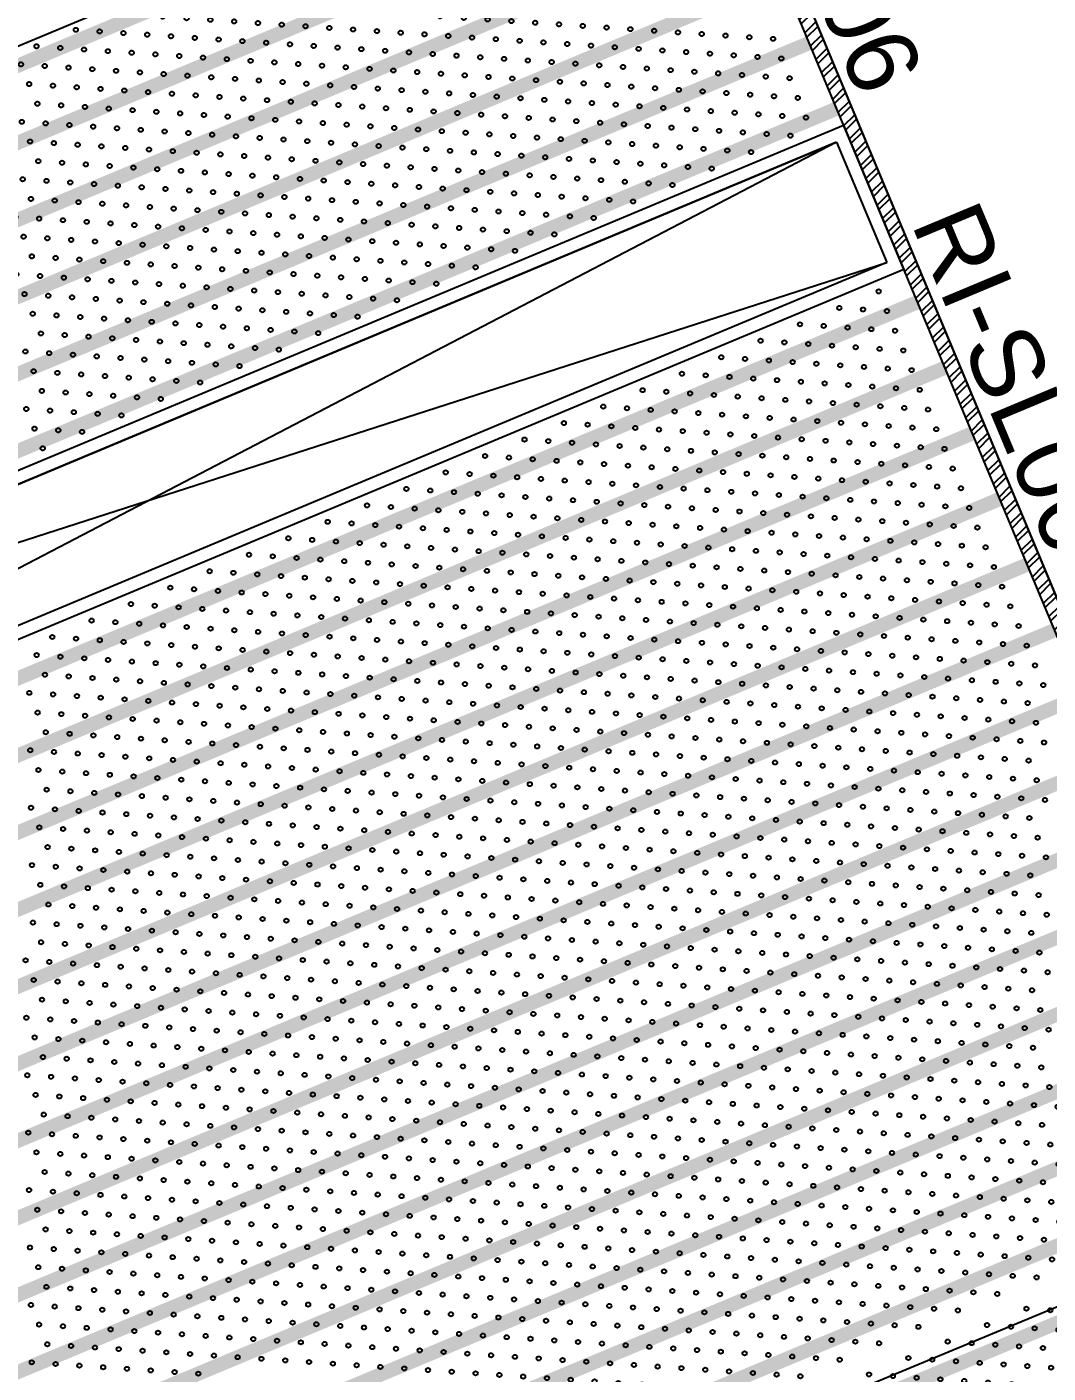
# Model space of a CAD drawing. Header units: millimetres. Extents: x 768159 to 833032, y -1374957 to -1225629.
# Drawn here: x 830042 to 831479, y -1268620 to -1266727 of the extents above; entities that cross this region are included whole.
import ezdxf
from ezdxf.enums import TextEntityAlignment as Align
from ezdxf.xclip import XClip

# ---------------------------------------------------------------- set-up
doc = ezdxf.new("R2010")
doc.units = ezdxf.units.MM
doc.header["$LTSCALE"] = 10
doc.header["$MEASUREMENT"] = 0
doc.header["$XCLIPFRAME"] = 0
doc.linetypes.add('CENTER', pattern=[50.8, 31.75, -6.35, 6.35, -6.35])
for name, color, linetype in [('I—平顶—分格线', 8, 'Continuous'), ('I—平顶—暖通', 144, 'Continuous'), ('I—平顶—灯具', 62, 'Continuous'), ('I—平顶—造型', 122, 'Continuous')]:
    doc.layers.add(name, color=color, linetype=linetype)
doc.styles.add('ARIAL', font='arial.ttf')

# ---------------------------------------------------------------- blocks, each defined once
blk = doc.blocks.new('30-2')
at = {"layer": 'I—平顶—分格线'}
for centre in [(-1385, -64.7), (-1355, -64.7), (-1325, -64.7), (-1295, -64.7), (-1265, -64.7), (-1235, -64.7), (-1205, -64.7), (-1175, -64.7), (-1145, -64.7), (-1115, -64.7), (-1085, -64.7), (-1055, -64.7), (-1025, -64.7), (-995, -64.7), (-965, -64.7), (-935, -64.7), (-905, -64.7), (-875, -64.7), (-845, -64.7), (-815, -64.7), (-785, -64.7), (-155, -64.7), (-125, -64.7), (-95, -64.7), (-65, -64.7), (-35, -64.7), (-1370, -94.7), (-1340, -94.7), (-1310, -94.7), (-1280, -94.7), (-1250, -94.7), (-1220, -94.7), (-1190, -94.7), (-1160, -94.7), (-1130, -94.7), (-1100, -94.7), (-1070, -94.7), (-1040, -94.7), (-1010, -94.7), (-980, -94.7), (-950, -94.7), (-920, -94.7), (-890, -94.7), (-860, -94.7), (-830, -94.7), (-800, -94.7), (-770, -94.7), (-740, -94.7), (-710, -94.7), (-170, -94.7), (-140, -94.7), (-110, -94.7), (-80, -94.7), (-50, -94.7), (-20, -94.7), (-1385, -124.7), (-1355, -124.7), (-1325, -124.7), (-1295, -124.7), (-1265, -124.7), (-1235, -124.7), (-1205, -124.7), (-1175, -124.7), (-1145, -124.7), (-1115, -124.7), (-1085, -124.7), (-1055, -124.7), (-1025, -124.7), (-995, -124.7), (-965, -124.7), (-935, -124.7), (-905, -124.7), (-875, -124.7), (-845, -124.7), (-815, -124.7), (-785, -124.7), (-755, -124.7), (-725, -124.7), (-695, -124.7), (-665, -124.7), (-635, -124.7), (-185, -124.7), (-155, -124.7), (-125, -124.7), (-95, -124.7), (-65, -124.7), (-35, -124.7), (-1370, -154.7), (-1340, -154.7), (-1310, -154.7), (-1280, -154.7), (-1250, -154.7), (-1220, -154.7), (-1190, -154.7), (-1160, -154.7), (-1130, -154.7), (-1100, -154.7), (-1070, -154.7), (-1040, -154.7), (-1010, -154.7), (-980, -154.7), (-950, -154.7), (-920, -154.7), (-890, -154.7), (-860, -154.7), (-830, -154.7), (-800, -154.7), (-770, -154.7), (-740, -154.7), (-710, -154.7), (-680, -154.7), (-650, -154.7), (-620, -154.7), (-590, -154.7), (-560, -154.7), (-200, -154.7), (-170, -154.7), (-140, -154.7), (-110, -154.7), (-80, -154.7), (-50, -154.7), (-20, -154.7), (-1385, -184.7), (-1355, -184.7), (-1325, -184.7), (-1295, -184.7), (-1265, -184.7), (-1235, -184.7), (-1205, -184.7), (-1175, -184.7), (-1145, -184.7), (-1115, -184.7), (-1085, -184.7), (-1055, -184.7), (-1025, -184.7), (-995, -184.7), (-965, -184.7), (-935, -184.7), (-905, -184.7), (-875, -184.7), (-845, -184.7), (-815, -184.7), (-785, -184.7), (-755, -184.7), (-725, -184.7), (-695, -184.7), (-665, -184.7), (-635, -184.7), (-605, -184.7), (-575, -184.7), (-545, -184.7), (-515, -184.7), (-485, -184.7), (-215, -184.7), (-185, -184.7), (-155, -184.7), (-125, -184.7), (-95, -184.7), (-65, -184.7), (-35, -184.7), (-1370, -214.7), (-1340, -214.7), (-1310, -214.7), (-1280, -214.7), (-1250, -214.7), (-1220, -214.7), (-1190, -214.7), (-1160, -214.7), (-1130, -214.7), (-1100, -214.7), (-1070, -214.7), (-1040, -214.7), (-1010, -214.7), (-980, -214.7), (-950, -214.7), (-920, -214.7), (-890, -214.7), (-860, -214.7), (-830, -214.7), (-800, -214.7), (-770, -214.7), (-740, -214.7), (-710, -214.7), (-680, -214.7), (-650, -214.7), (-620, -214.7), (-590, -214.7), (-560, -214.7), (-530, -214.7), (-500, -214.7), (-470, -214.7), (-440, -214.7), (-410, -214.7), (-230, -214.7), (-200, -214.7), (-170, -214.7), (-140, -214.7), (-110, -214.7), (-80, -214.7), (-50, -214.7), (-20, -214.7), (-1385, -244.7), (-1355, -244.7), (-1325, -244.7), (-1295, -244.7), (-1265, -244.7), (-1235, -244.7), (-1205, -244.7), (-1175, -244.7), (-1145, -244.7), (-1115, -244.7), (-1085, -244.7), (-1055, -244.7), (-1025, -244.7), (-995, -244.7), (-965, -244.7), (-935, -244.7), (-905, -244.7), (-875, -244.7), (-845, -244.7), (-815, -244.7), (-785, -244.7), (-755, -244.7), (-725, -244.7), (-695, -244.7), (-665, -244.7), (-635, -244.7), (-605, -244.7), (-575, -244.7), (-545, -244.7), (-515, -244.7), (-485, -244.7), (-455, -244.7), (-425, -244.7), (-395, -244.7), (-365, -244.7), (-335, -244.7), (-245, -244.7), (-215, -244.7), (-185, -244.7), (-155, -244.7), (-125, -244.7), (-95, -244.7), (-65, -244.7), (-35, -244.7), (-1370, -274.7), (-1340, -274.7), (-1310, -274.7), (-1280, -274.7), (-1250, -274.7), (-1220, -274.7), (-1190, -274.7), (-1160, -274.7), (-1130, -274.7), (-1100, -274.7), (-1070, -274.7), (-1040, -274.7), (-1010, -274.7), (-980, -274.7), (-950, -274.7), (-920, -274.7), (-890, -274.7), (-860, -274.7), (-830, -274.7), (-800, -274.7), (-770, -274.7), (-740, -274.7), (-710, -274.7), (-680, -274.7), (-650, -274.7), (-620, -274.7), (-590, -274.7), (-560, -274.7), (-530, -274.7), (-500, -274.7), (-470, -274.7), (-440, -274.7), (-410, -274.7), (-380, -274.7), (-350, -274.7), (-320, -274.7), (-290, -274.7), (-260, -274.7), (-230, -274.7), (-200, -274.7), (-170, -274.7), (-140, -274.7), (-110, -274.7), (-80, -274.7), (-50, -274.7), (-20, -274.7), (-1385, -304.7), (-1355, -304.7), (-1325, -304.7), (-1295, -304.7), (-1265, -304.7), (-1235, -304.7), (-1205, -304.7), (-1175, -304.7), (-1145, -304.7), (-1115, -304.7), (-1085, -304.7), (-1055, -304.7), (-1025, -304.7), (-995, -304.7), (-965, -304.7), (-935, -304.7), (-905, -304.7), (-875, -304.7), (-845, -304.7), (-815, -304.7), (-785, -304.7), (-755, -304.7), (-725, -304.7), (-695, -304.7), (-665, -304.7), (-635, -304.7), (-605, -304.7), (-575, -304.7), (-545, -304.7), (-515, -304.7), (-485, -304.7), (-455, -304.7), (-425, -304.7), (-395, -304.7), (-365, -304.7), (-335, -304.7), (-305, -304.7), (-275, -304.7), (-245, -304.7), (-215, -304.7), (-185, -304.7), (-155, -304.7), (-125, -304.7), (-95, -304.7), (-65, -304.7), (-35, -304.7), (-1370, -334.7), (-1340, -334.7), (-1310, -334.7), (-1280, -334.7), (-1250, -334.7), (-1220, -334.7), (-1190, -334.7), (-1160, -334.7), (-1130, -334.7), (-1100, -334.7), (-1070, -334.7), (-1040, -334.7), (-1010, -334.7), (-980, -334.7), (-950, -334.7), (-920, -334.7), (-890, -334.7), (-860, -334.7), (-830, -334.7), (-800, -334.7), (-770, -334.7), (-740, -334.7), (-710, -334.7), (-680, -334.7), (-650, -334.7), (-620, -334.7), (-590, -334.7), (-560, -334.7), (-530, -334.7), (-500, -334.7), (-470, -334.7), (-440, -334.7), (-410, -334.7), (-380, -334.7), (-350, -334.7), (-320, -334.7), (-290, -334.7), (-260, -334.7), (-230, -334.7), (-200, -334.7), (-170, -334.7), (-140, -334.7), (-110, -334.7), (-80, -334.7), (-50, -334.7), (-20, -334.7), (-1385, -364.7), (-1355, -364.7), (-1325, -364.7), (-1295, -364.7), (-1265, -364.7), (-1235, -364.7), (-1205, -364.7), (-1175, -364.7), (-1145, -364.7), (-1115, -364.7), (-1085, -364.7), (-1055, -364.7), (-1025, -364.7), (-995, -364.7), (-965, -364.7), (-935, -364.7), (-905, -364.7), (-875, -364.7), (-845, -364.7), (-815, -364.7), (-785, -364.7), (-755, -364.7), (-725, -364.7), (-695, -364.7), (-665, -364.7), (-635, -364.7), (-605, -364.7), (-575, -364.7), (-545, -364.7), (-515, -364.7), (-485, -364.7), (-455, -364.7), (-425, -364.7), (-395, -364.7), (-365, -364.7), (-335, -364.7), (-305, -364.7), (-275, -364.7), (-245, -364.7), (-215, -364.7), (-185, -364.7), (-155, -364.7), (-125, -364.7), (-95, -364.7), (-65, -364.7), (-35, -364.7), (-1370, -394.7), (-1340, -394.7), (-1310, -394.7), (-1280, -394.7), (-1250, -394.7), (-1220, -394.7), (-1190, -394.7), (-1160, -394.7), (-1130, -394.7), (-1100, -394.7), (-1070, -394.7), (-1040, -394.7), (-1010, -394.7), (-980, -394.7), (-950, -394.7), (-920, -394.7), (-890, -394.7), (-860, -394.7), (-830, -394.7), (-800, -394.7), (-770, -394.7), (-740, -394.7), (-710, -394.7), (-680, -394.7), (-650, -394.7), (-620, -394.7), (-590, -394.7), (-560, -394.7), (-530, -394.7), (-500, -394.7), (-470, -394.7), (-440, -394.7), (-410, -394.7), (-380, -394.7), (-350, -394.7), (-320, -394.7), (-290, -394.7), (-260, -394.7), (-230, -394.7), (-200, -394.7), (-170, -394.7), (-140, -394.7), (-110, -394.7), (-80, -394.7), (-50, -394.7), (-20, -394.7), (-1385, -424.7), (-1355, -424.7), (-1325, -424.7), (-1295, -424.7), (-1265, -424.7), (-1235, -424.7), (-1205, -424.7), (-1175, -424.7), (-1145, -424.7), (-1115, -424.7), (-1085, -424.7), (-1055, -424.7), (-1025, -424.7), (-995, -424.7), (-965, -424.7), (-935, -424.7), (-905, -424.7), (-875, -424.7), (-845, -424.7), (-815, -424.7), (-785, -424.7), (-755, -424.7), (-725, -424.7), (-695, -424.7), (-665, -424.7), (-635, -424.7), (-605, -424.7), (-575, -424.7), (-545, -424.7), (-515, -424.7), (-485, -424.7), (-455, -424.7), (-425, -424.7), (-395, -424.7), (-365, -424.7), (-335, -424.7), (-305, -424.7), (-275, -424.7), (-245, -424.7), (-215, -424.7), (-185, -424.7), (-155, -424.7), (-125, -424.7), (-95, -424.7), (-65, -424.7), (-35, -424.7), (-1370, -454.7), (-1340, -454.7), (-1310, -454.7), (-1280, -454.7), (-1250, -454.7), (-1220, -454.7), (-1190, -454.7), (-1160, -454.7), (-1130, -454.7), (-1100, -454.7), (-1070, -454.7), (-1040, -454.7), (-1010, -454.7), (-980, -454.7), (-950, -454.7), (-920, -454.7), (-890, -454.7), (-860, -454.7), (-830, -454.7), (-800, -454.7), (-770, -454.7), (-740, -454.7), (-710, -454.7), (-680, -454.7), (-650, -454.7), (-620, -454.7), (-590, -454.7), (-560, -454.7), (-530, -454.7), (-500, -454.7), (-470, -454.7), (-440, -454.7), (-410, -454.7), (-380, -454.7), (-350, -454.7), (-320, -454.7), (-290, -454.7), (-260, -454.7), (-230, -454.7), (-200, -454.7), (-170, -454.7), (-140, -454.7), (-110, -454.7), (-80, -454.7), (-50, -454.7), (-20, -454.7), (-1385, -484.7), (-1355, -484.7), (-1325, -484.7), (-1295, -484.7), (-1265, -484.7), (-1235, -484.7), (-1205, -484.7), (-1175, -484.7), (-1145, -484.7), (-1115, -484.7), (-1085, -484.7), (-1055, -484.7), (-1025, -484.7), (-995, -484.7), (-965, -484.7), (-935, -484.7), (-905, -484.7), (-875, -484.7), (-845, -484.7), (-815, -484.7), (-785, -484.7), (-755, -484.7), (-725, -484.7), (-695, -484.7), (-665, -484.7), (-635, -484.7), (-605, -484.7), (-575, -484.7), (-545, -484.7), (-515, -484.7), (-485, -484.7), (-455, -484.7), (-425, -484.7), (-395, -484.7), (-365, -484.7), (-335, -484.7), (-305, -484.7), (-275, -484.7), (-245, -484.7), (-215, -484.7), (-185, -484.7), (-155, -484.7), (-125, -484.7), (-95, -484.7), (-65, -484.7), (-35, -484.7), (-1370, -514.7), (-1340, -514.7), (-1310, -514.7), (-1280, -514.7), (-1250, -514.7), (-1220, -514.7), (-1190, -514.7), (-1160, -514.7), (-1130, -514.7), (-1100, -514.7), (-1070, -514.7), (-1040, -514.7), (-1010, -514.7), (-980, -514.7), (-950, -514.7), (-920, -514.7), (-890, -514.7), (-860, -514.7), (-830, -514.7), (-800, -514.7), (-770, -514.7), (-740, -514.7), (-710, -514.7), (-680, -514.7), (-650, -514.7), (-620, -514.7), (-590, -514.7), (-560, -514.7), (-530, -514.7), (-500, -514.7), (-470, -514.7), (-440, -514.7), (-410, -514.7), (-380, -514.7), (-350, -514.7), (-320, -514.7), (-290, -514.7), (-260, -514.7), (-230, -514.7), (-200, -514.7), (-170, -514.7), (-140, -514.7), (-110, -514.7), (-80, -514.7), (-50, -514.7), (-20, -514.7), (-1385, -544.7), (-1355, -544.7), (-1325, -544.7), (-1295, -544.7), (-1265, -544.7), (-1235, -544.7), (-1205, -544.7), (-1175, -544.7), (-1145, -544.7), (-1115, -544.7), (-1085, -544.7), (-1055, -544.7), (-1025, -544.7), (-995, -544.7), (-965, -544.7), (-935, -544.7), (-905, -544.7), (-875, -544.7), (-845, -544.7), (-815, -544.7), (-785, -544.7), (-755, -544.7), (-725, -544.7), (-695, -544.7), (-665, -544.7), (-635, -544.7), (-605, -544.7), (-575, -544.7), (-545, -544.7), (-515, -544.7), (-485, -544.7), (-455, -544.7), (-425, -544.7), (-395, -544.7), (-365, -544.7), (-335, -544.7), (-305, -544.7), (-275, -544.7), (-245, -544.7), (-215, -544.7), (-185, -544.7), (-155, -544.7), (-125, -544.7), (-95, -544.7), (-65, -544.7), (-35, -544.7), (-1370, -574.7), (-1340, -574.7), (-1310, -574.7), (-1280, -574.7), (-1250, -574.7), (-1220, -574.7), (-1190, -574.7), (-1160, -574.7), (-1130, -574.7), (-1100, -574.7), (-1070, -574.7), (-1040, -574.7), (-1010, -574.7), (-980, -574.7), (-950, -574.7), (-920, -574.7), (-890, -574.7), (-860, -574.7), (-830, -574.7), (-800, -574.7), (-770, -574.7), (-740, -574.7), (-710, -574.7), (-680, -574.7), (-650, -574.7), (-620, -574.7), (-590, -574.7), (-560, -574.7), (-530, -574.7), (-500, -574.7), (-470, -574.7), (-440, -574.7), (-410, -574.7), (-380, -574.7), (-350, -574.7), (-320, -574.7), (-290, -574.7), (-260, -574.7), (-230, -574.7), (-200, -574.7), (-170, -574.7), (-140, -574.7), (-110, -574.7), (-80, -574.7), (-50, -574.7), (-20, -574.7), (-1385, -604.7), (-1355, -604.7), (-1325, -604.7), (-1295, -604.7), (-1265, -604.7), (-1235, -604.7), (-1205, -604.7), (-1175, -604.7), (-1145, -604.7), (-1115, -604.7), (-1085, -604.7), (-1055, -604.7), (-1025, -604.7), (-995, -604.7), (-965, -604.7), (-935, -604.7), (-905, -604.7), (-875, -604.7), (-845, -604.7), (-815, -604.7), (-785, -604.7), (-755, -604.7), (-725, -604.7), (-695, -604.7), (-665, -604.7), (-635, -604.7), (-605, -604.7), (-575, -604.7), (-545, -604.7), (-515, -604.7), (-485, -604.7), (-455, -604.7), (-425, -604.7), (-395, -604.7), (-365, -604.7), (-335, -604.7), (-305, -604.7), (-275, -604.7), (-245, -604.7), (-215, -604.7), (-185, -604.7), (-155, -604.7), (-125, -604.7), (-95, -604.7), (-65, -604.7), (-35, -604.7), (-1370, -634.7), (-1340, -634.7), (-1310, -634.7), (-1280, -634.7), (-1250, -634.7), (-1220, -634.7), (-1190, -634.7), (-1160, -634.7), (-1130, -634.7), (-1100, -634.7), (-1070, -634.7), (-1040, -634.7), (-1010, -634.7), (-980, -634.7), (-950, -634.7), (-920, -634.7), (-890, -634.7), (-860, -634.7), (-830, -634.7), (-800, -634.7), (-770, -634.7), (-740, -634.7), (-710, -634.7), (-680, -634.7), (-650, -634.7), (-620, -634.7), (-590, -634.7), (-560, -634.7), (-530, -634.7), (-500, -634.7), (-470, -634.7), (-440, -634.7), (-410, -634.7), (-380, -634.7), (-350, -634.7), (-320, -634.7), (-290, -634.7), (-260, -634.7), (-230, -634.7), (-200, -634.7), (-170, -634.7), (-140, -634.7), (-110, -634.7), (-80, -634.7), (-50, -634.7), (-20, -634.7), (-1385, -664.7), (-1355, -664.7), (-1325, -664.7), (-1295, -664.7), (-1265, -664.7), (-1235, -664.7), (-1205, -664.7), (-1175, -664.7), (-1145, -664.7), (-1115, -664.7), (-1085, -664.7), (-1055, -664.7), (-1025, -664.7), (-995, -664.7), (-965, -664.7), (-935, -664.7), (-905, -664.7), (-875, -664.7), (-845, -664.7), (-815, -664.7), (-785, -664.7), (-755, -664.7), (-725, -664.7), (-695, -664.7), (-665, -664.7), (-635, -664.7), (-605, -664.7), (-575, -664.7), (-545, -664.7), (-515, -664.7), (-485, -664.7), (-455, -664.7), (-425, -664.7), (-395, -664.7), (-365, -664.7), (-335, -664.7), (-305, -664.7), (-275, -664.7), (-245, -664.7), (-215, -664.7), (-185, -664.7), (-155, -664.7), (-125, -664.7), (-95, -664.7), (-65, -664.7), (-35, -664.7), (-1370, -694.7), (-1340, -694.7), (-1310, -694.7), (-1280, -694.7), (-1250, -694.7), (-1220, -694.7), (-1190, -694.7), (-1160, -694.7), (-1130, -694.7), (-1100, -694.7), (-1070, -694.7), (-1040, -694.7), (-1010, -694.7), (-980, -694.7), (-950, -694.7), (-920, -694.7), (-890, -694.7), (-860, -694.7), (-830, -694.7), (-800, -694.7), (-770, -694.7), (-740, -694.7), (-710, -694.7), (-680, -694.7), (-650, -694.7), (-620, -694.7), (-590, -694.7), (-560, -694.7), (-530, -694.7), (-500, -694.7), (-470, -694.7), (-440, -694.7), (-410, -694.7), (-380, -694.7), (-350, -694.7), (-320, -694.7), (-290, -694.7), (-260, -694.7), (-230, -694.7), (-200, -694.7), (-170, -694.7), (-140, -694.7), (-110, -694.7), (-80, -694.7), (-50, -694.7), (-20, -694.7), (-1385, -724.7), (-1355, -724.7), (-1325, -724.7), (-1295, -724.7), (-1265, -724.7), (-1235, -724.7), (-1205, -724.7), (-1175, -724.7), (-1145, -724.7), (-1115, -724.7), (-1085, -724.7), (-1055, -724.7), (-1025, -724.7), (-995, -724.7), (-965, -724.7), (-935, -724.7), (-905, -724.7), (-875, -724.7), (-845, -724.7), (-815, -724.7), (-785, -724.7), (-755, -724.7), (-725, -724.7), (-695, -724.7), (-665, -724.7), (-635, -724.7), (-605, -724.7), (-575, -724.7), (-545, -724.7), (-515, -724.7), (-485, -724.7), (-455, -724.7), (-425, -724.7), (-395, -724.7), (-365, -724.7), (-335, -724.7), (-305, -724.7), (-275, -724.7), (-245, -724.7), (-215, -724.7), (-185, -724.7), (-155, -724.7), (-125, -724.7), (-95, -724.7), (-65, -724.7), (-35, -724.7), (-1370, -754.7), (-1340, -754.7), (-1310, -754.7), (-1280, -754.7), (-1250, -754.7), (-1220, -754.7), (-1190, -754.7), (-1160, -754.7), (-1130, -754.7), (-1100, -754.7), (-1070, -754.7), (-1040, -754.7), (-1010, -754.7), (-980, -754.7), (-950, -754.7), (-920, -754.7), (-890, -754.7), (-860, -754.7), (-830, -754.7), (-800, -754.7), (-770, -754.7), (-740, -754.7), (-710, -754.7), (-680, -754.7), (-650, -754.7), (-620, -754.7), (-590, -754.7), (-560, -754.7), (-530, -754.7), (-500, -754.7), (-470, -754.7), (-440, -754.7), (-410, -754.7), (-380, -754.7), (-350, -754.7), (-320, -754.7), (-290, -754.7), (-260, -754.7), (-230, -754.7), (-200, -754.7), (-170, -754.7), (-140, -754.7), (-110, -754.7), (-80, -754.7), (-50, -754.7), (-20, -754.7), (-1385, -784.7), (-1355, -784.7), (-1325, -784.7), (-1295, -784.7), (-1265, -784.7), (-1235, -784.7), (-1205, -784.7), (-1175, -784.7), (-1145, -784.7), (-1115, -784.7), (-1085, -784.7), (-1055, -784.7), (-1025, -784.7), (-995, -784.7), (-965, -784.7), (-935, -784.7), (-905, -784.7), (-875, -784.7), (-845, -784.7), (-815, -784.7), (-785, -784.7), (-755, -784.7), (-725, -784.7), (-695, -784.7), (-665, -784.7), (-635, -784.7), (-605, -784.7), (-575, -784.7), (-545, -784.7), (-515, -784.7), (-485, -784.7), (-455, -784.7), (-425, -784.7), (-395, -784.7), (-365, -784.7), (-335, -784.7), (-305, -784.7), (-275, -784.7), (-245, -784.7), (-215, -784.7), (-185, -784.7), (-155, -784.7), (-125, -784.7), (-95, -784.7), (-65, -784.7), (-35, -784.7), (-1370, -814.7), (-1340, -814.7), (-1310, -814.7), (-1280, -814.7), (-1250, -814.7), (-1220, -814.7), (-1190, -814.7), (-1160, -814.7), (-1130, -814.7), (-1100, -814.7), (-1070, -814.7), (-1040, -814.7), (-1010, -814.7), (-980, -814.7), (-950, -814.7), (-920, -814.7), (-890, -814.7), (-860, -814.7), (-830, -814.7), (-800, -814.7), (-770, -814.7), (-740, -814.7), (-710, -814.7), (-680, -814.7), (-650, -814.7), (-620, -814.7), (-590, -814.7), (-560, -814.7), (-530, -814.7), (-500, -814.7), (-470, -814.7), (-440, -814.7), (-410, -814.7), (-380, -814.7), (-350, -814.7), (-320, -814.7), (-290, -814.7), (-260, -814.7), (-230, -814.7), (-200, -814.7), (-170, -814.7), (-140, -814.7), (-110, -814.7), (-80, -814.7), (-50, -814.7), (-20, -814.7), (-1385, -844.7), (-1355, -844.7), (-1325, -844.7), (-1295, -844.7), (-1265, -844.7), (-1235, -844.7), (-1205, -844.7), (-1175, -844.7), (-1145, -844.7), (-1115, -844.7), (-1085, -844.7), (-1055, -844.7), (-1025, -844.7), (-995, -844.7), (-965, -844.7), (-935, -844.7), (-905, -844.7), (-875, -844.7), (-845, -844.7), (-815, -844.7), (-785, -844.7), (-755, -844.7), (-725, -844.7), (-695, -844.7), (-665, -844.7), (-635, -844.7), (-605, -844.7), (-575, -844.7), (-545, -844.7), (-515, -844.7), (-485, -844.7), (-455, -844.7), (-425, -844.7), (-395, -844.7), (-365, -844.7), (-335, -844.7), (-305, -844.7), (-275, -844.7), (-245, -844.7), (-215, -844.7), (-185, -844.7), (-155, -844.7), (-125, -844.7), (-95, -844.7), (-65, -844.7), (-35, -844.7), (-1370, -874.7), (-1340, -874.7), (-1310, -874.7), (-1280, -874.7), (-1250, -874.7), (-1220, -874.7), (-1190, -874.7), (-1160, -874.7), (-1130, -874.7), (-1100, -874.7), (-1070, -874.7), (-1040, -874.7), (-1010, -874.7), (-980, -874.7), (-950, -874.7), (-920, -874.7), (-890, -874.7), (-860, -874.7), (-830, -874.7), (-800, -874.7), (-770, -874.7), (-740, -874.7), (-710, -874.7), (-680, -874.7), (-650, -874.7), (-620, -874.7), (-590, -874.7), (-560, -874.7), (-530, -874.7), (-500, -874.7), (-470, -874.7), (-440, -874.7), (-410, -874.7), (-380, -874.7), (-350, -874.7), (-320, -874.7), (-290, -874.7), (-260, -874.7), (-230, -874.7), (-200, -874.7), (-170, -874.7), (-140, -874.7), (-110, -874.7), (-80, -874.7), (-50, -874.7), (-20, -874.7), (-1385, -904.7), (-1355, -904.7), (-1325, -904.7), (-1295, -904.7), (-1265, -904.7), (-1235, -904.7), (-1205, -904.7), (-1175, -904.7), (-1145, -904.7), (-1115, -904.7), (-1085, -904.7), (-1055, -904.7), (-1025, -904.7), (-995, -904.7), (-965, -904.7), (-935, -904.7), (-905, -904.7), (-875, -904.7), (-845, -904.7), (-815, -904.7), (-785, -904.7), (-755, -904.7), (-725, -904.7), (-695, -904.7), (-665, -904.7), (-635, -904.7), (-605, -904.7), (-575, -904.7), (-545, -904.7), (-515, -904.7), (-485, -904.7), (-455, -904.7), (-425, -904.7), (-395, -904.7), (-365, -904.7), (-335, -904.7), (-305, -904.7), (-275, -904.7), (-245, -904.7), (-215, -904.7), (-185, -904.7), (-155, -904.7), (-125, -904.7), (-95, -904.7), (-65, -904.7), (-35, -904.7), (-1370, -934.7), (-1340, -934.7), (-1310, -934.7), (-1280, -934.7), (-1250, -934.7), (-1220, -934.7), (-1190, -934.7), (-1160, -934.7), (-1130, -934.7), (-1100, -934.7), (-1070, -934.7), (-1040, -934.7), (-1010, -934.7), (-980, -934.7), (-950, -934.7), (-920, -934.7), (-890, -934.7), (-860, -934.7), (-830, -934.7), (-800, -934.7), (-770, -934.7), (-740, -934.7), (-710, -934.7), (-680, -934.7), (-650, -934.7), (-620, -934.7), (-590, -934.7), (-560, -934.7), (-530, -934.7), (-500, -934.7), (-470, -934.7), (-440, -934.7), (-410, -934.7), (-380, -934.7), (-350, -934.7), (-320, -934.7), (-290, -934.7), (-260, -934.7), (-230, -934.7), (-200, -934.7), (-170, -934.7), (-140, -934.7), (-110, -934.7), (-80, -934.7), (-50, -934.7), (-20, -934.7), (-1385, -964.7), (-1355, -964.7), (-1325, -964.7), (-1295, -964.7), (-1265, -964.7), (-1235, -964.7), (-1205, -964.7), (-1175, -964.7), (-1145, -964.7), (-1115, -964.7), (-1085, -964.7), (-1055, -964.7), (-1025, -964.7), (-995, -964.7), (-965, -964.7), (-935, -964.7), (-905, -964.7), (-875, -964.7), (-845, -964.7), (-815, -964.7), (-785, -964.7), (-755, -964.7), (-725, -964.7), (-695, -964.7), (-665, -964.7), (-635, -964.7), (-605, -964.7), (-575, -964.7), (-545, -964.7), (-515, -964.7), (-485, -964.7), (-455, -964.7), (-425, -964.7), (-395, -964.7), (-365, -964.7), (-335, -964.7), (-305, -964.7), (-275, -964.7), (-245, -964.7), (-215, -964.7), (-185, -964.7), (-155, -964.7), (-125, -964.7), (-95, -964.7), (-65, -964.7), (-35, -964.7), (-1370, -994.7), (-1340, -994.7), (-1310, -994.7), (-1280, -994.7), (-1250, -994.7), (-1220, -994.7), (-1190, -994.7), (-1160, -994.7), (-1130, -994.7), (-1100, -994.7), (-1070, -994.7), (-1040, -994.7), (-1010, -994.7), (-980, -994.7), (-950, -994.7), (-920, -994.7), (-890, -994.7), (-860, -994.7), (-830, -994.7), (-800, -994.7), (-770, -994.7), (-740, -994.7), (-710, -994.7), (-680, -994.7), (-650, -994.7), (-620, -994.7), (-590, -994.7), (-560, -994.7), (-530, -994.7), (-500, -994.7), (-470, -994.7), (-440, -994.7), (-410, -994.7), (-380, -994.7), (-350, -994.7), (-320, -994.7), (-290, -994.7), (-260, -994.7), (-230, -994.7), (-200, -994.7), (-170, -994.7), (-140, -994.7), (-110, -994.7), (-80, -994.7), (-50, -994.7), (-20, -994.7), (-1385, -1024.7), (-1355, -1024.7), (-1325, -1024.7), (-1295, -1024.7), (-1265, -1024.7), (-1235, -1024.7), (-1205, -1024.7), (-1175, -1024.7), (-1145, -1024.7), (-1115, -1024.7), (-1085, -1024.7), (-1055, -1024.7), (-1025, -1024.7), (-995, -1024.7), (-965, -1024.7), (-935, -1024.7), (-905, -1024.7), (-875, -1024.7), (-845, -1024.7), (-815, -1024.7), (-785, -1024.7), (-755, -1024.7), (-725, -1024.7), (-695, -1024.7), (-665, -1024.7), (-635, -1024.7), (-605, -1024.7), (-575, -1024.7), (-545, -1024.7), (-515, -1024.7), (-485, -1024.7), (-455, -1024.7), (-425, -1024.7), (-395, -1024.7), (-365, -1024.7), (-335, -1024.7), (-305, -1024.7), (-275, -1024.7), (-245, -1024.7), (-215, -1024.7), (-185, -1024.7), (-155, -1024.7), (-125, -1024.7), (-95, -1024.7), (-65, -1024.7), (-35, -1024.7), (-1370, -1054.7), (-1340, -1054.7), (-1310, -1054.7), (-1280, -1054.7), (-1250, -1054.7), (-1220, -1054.7), (-1190, -1054.7), (-1160, -1054.7), (-1130, -1054.7), (-1100, -1054.7), (-1070, -1054.7), (-1040, -1054.7), (-1010, -1054.7), (-980, -1054.7), (-950, -1054.7), (-920, -1054.7), (-890, -1054.7), (-860, -1054.7), (-830, -1054.7), (-800, -1054.7), (-770, -1054.7), (-740, -1054.7), (-710, -1054.7), (-680, -1054.7), (-650, -1054.7), (-620, -1054.7), (-590, -1054.7), (-560, -1054.7), (-530, -1054.7), (-500, -1054.7), (-470, -1054.7), (-440, -1054.7), (-410, -1054.7), (-380, -1054.7), (-350, -1054.7), (-320, -1054.7), (-290, -1054.7), (-260, -1054.7), (-230, -1054.7), (-200, -1054.7), (-170, -1054.7), (-140, -1054.7), (-110, -1054.7), (-80, -1054.7), (-50, -1054.7), (-20, -1054.7), (-1385, -1084.7), (-1355, -1084.7), (-1325, -1084.7), (-1295, -1084.7), (-1265, -1084.7), (-1235, -1084.7), (-1205, -1084.7), (-1175, -1084.7), (-1145, -1084.7), (-1115, -1084.7), (-1085, -1084.7), (-1055, -1084.7), (-1025, -1084.7), (-995, -1084.7), (-965, -1084.7), (-935, -1084.7), (-905, -1084.7), (-875, -1084.7), (-845, -1084.7), (-815, -1084.7), (-785, -1084.7), (-755, -1084.7), (-725, -1084.7), (-695, -1084.7), (-665, -1084.7), (-635, -1084.7), (-605, -1084.7), (-575, -1084.7), (-545, -1084.7), (-515, -1084.7), (-485, -1084.7), (-455, -1084.7), (-425, -1084.7), (-395, -1084.7), (-365, -1084.7), (-335, -1084.7), (-305, -1084.7), (-275, -1084.7), (-245, -1084.7), (-215, -1084.7), (-185, -1084.7), (-155, -1084.7), (-125, -1084.7), (-95, -1084.7), (-65, -1084.7), (-35, -1084.7), (-1370, -1114.7), (-1340, -1114.7), (-1310, -1114.7), (-1280, -1114.7), (-1250, -1114.7), (-1220, -1114.7), (-1190, -1114.7), (-1160, -1114.7), (-1130, -1114.7), (-1100, -1114.7), (-1070, -1114.7), (-1040, -1114.7), (-1010, -1114.7), (-980, -1114.7), (-950, -1114.7), (-920, -1114.7), (-890, -1114.7), (-860, -1114.7), (-830, -1114.7), (-800, -1114.7), (-770, -1114.7), (-740, -1114.7), (-710, -1114.7), (-680, -1114.7), (-650, -1114.7), (-620, -1114.7), (-590, -1114.7), (-560, -1114.7), (-530, -1114.7), (-500, -1114.7), (-470, -1114.7), (-440, -1114.7), (-410, -1114.7), (-380, -1114.7), (-350, -1114.7), (-320, -1114.7), (-290, -1114.7), (-260, -1114.7), (-230, -1114.7), (-200, -1114.7), (-170, -1114.7), (-140, -1114.7), (-110, -1114.7), (-80, -1114.7), (-50, -1114.7), (-20, -1114.7), (-1385, -1144.7), (-1355, -1144.7), (-1325, -1144.7), (-1295, -1144.7), (-1265, -1144.7), (-1235, -1144.7), (-1205, -1144.7), (-1175, -1144.7), (-1145, -1144.7), (-1115, -1144.7), (-1085, -1144.7), (-1055, -1144.7), (-1025, -1144.7), (-995, -1144.7), (-965, -1144.7), (-935, -1144.7), (-905, -1144.7), (-875, -1144.7), (-845, -1144.7), (-815, -1144.7), (-785, -1144.7), (-755, -1144.7), (-725, -1144.7), (-695, -1144.7), (-665, -1144.7), (-635, -1144.7), (-605, -1144.7), (-575, -1144.7), (-545, -1144.7), (-515, -1144.7), (-485, -1144.7), (-455, -1144.7), (-425, -1144.7), (-395, -1144.7), (-365, -1144.7), (-335, -1144.7), (-305, -1144.7), (-275, -1144.7), (-245, -1144.7), (-215, -1144.7), (-185, -1144.7), (-155, -1144.7), (-125, -1144.7), (-95, -1144.7), (-65, -1144.7), (-35, -1144.7), (-1370, -1174.7), (-1340, -1174.7), (-1310, -1174.7), (-1280, -1174.7), (-1250, -1174.7), (-1220, -1174.7), (-1190, -1174.7), (-1160, -1174.7), (-1130, -1174.7), (-1100, -1174.7), (-1070, -1174.7), (-1040, -1174.7), (-1010, -1174.7), (-980, -1174.7), (-950, -1174.7), (-920, -1174.7), (-890, -1174.7), (-860, -1174.7), (-830, -1174.7), (-800, -1174.7), (-770, -1174.7), (-740, -1174.7), (-710, -1174.7), (-680, -1174.7), (-650, -1174.7), (-620, -1174.7), (-590, -1174.7), (-560, -1174.7), (-530, -1174.7), (-500, -1174.7), (-470, -1174.7), (-440, -1174.7), (-410, -1174.7), (-380, -1174.7), (-350, -1174.7), (-320, -1174.7), (-290, -1174.7), (-260, -1174.7), (-230, -1174.7), (-200, -1174.7), (-170, -1174.7), (-140, -1174.7), (-110, -1174.7), (-80, -1174.7), (-50, -1174.7), (-20, -1174.7), (-1385, -1204.7), (-1355, -1204.7), (-1325, -1204.7), (-1295, -1204.7), (-1265, -1204.7), (-1235, -1204.7), (-1205, -1204.7), (-1175, -1204.7), (-1145, -1204.7), (-1115, -1204.7), (-1085, -1204.7), (-1055, -1204.7), (-1025, -1204.7), (-995, -1204.7), (-965, -1204.7), (-935, -1204.7), (-905, -1204.7), (-875, -1204.7), (-845, -1204.7), (-815, -1204.7), (-785, -1204.7), (-755, -1204.7), (-725, -1204.7), (-695, -1204.7), (-665, -1204.7), (-635, -1204.7), (-605, -1204.7), (-575, -1204.7), (-545, -1204.7), (-515, -1204.7), (-485, -1204.7), (-455, -1204.7), (-425, -1204.7), (-395, -1204.7), (-365, -1204.7), (-335, -1204.7), (-305, -1204.7), (-275, -1204.7), (-245, -1204.7), (-215, -1204.7), (-155, -1204.7), (-125, -1204.7), (-95, -1204.7), (-65, -1204.7), (-35, -1204.7), (-1370, -1234.7), (-1340, -1234.7), (-1310, -1234.7), (-1280, -1234.7), (-1250, -1234.7), (-1220, -1234.7), (-1190, -1234.7), (-1160, -1234.7), (-1130, -1234.7), (-1100, -1234.7), (-1070, -1234.7), (-1040, -1234.7), (-1010, -1234.7), (-980, -1234.7), (-950, -1234.7), (-920, -1234.7), (-890, -1234.7), (-860, -1234.7), (-830, -1234.7), (-800, -1234.7), (-770, -1234.7), (-740, -1234.7), (-710, -1234.7), (-680, -1234.7), (-650, -1234.7), (-620, -1234.7), (-590, -1234.7), (-560, -1234.7), (-530, -1234.7), (-500, -1234.7), (-470, -1234.7), (-440, -1234.7), (-410, -1234.7), (-380, -1234.7), (-350, -1234.7), (-320, -1234.7), (-290, -1234.7), (-260, -1234.7), (-230, -1234.7), (-80, -1234.7), (-50, -1234.7), (-20, -1234.7), (-1385, -1264.7), (-1355, -1264.7), (-1325, -1264.7), (-1295, -1264.7), (-1265, -1264.7), (-1235, -1264.7), (-1205, -1264.7), (-1175, -1264.7), (-1145, -1264.7), (-1115, -1264.7), (-1085, -1264.7), (-1055, -1264.7), (-1025, -1264.7), (-995, -1264.7), (-965, -1264.7), (-935, -1264.7), (-905, -1264.7), (-875, -1264.7), (-845, -1264.7), (-815, -1264.7), (-785, -1264.7), (-755, -1264.7), (-725, -1264.7), (-695, -1264.7), (-665, -1264.7), (-635, -1264.7), (-605, -1264.7), (-575, -1264.7), (-545, -1264.7), (-515, -1264.7), (-485, -1264.7), (-455, -1264.7), (-425, -1264.7), (-395, -1264.7), (-365, -1264.7), (-335, -1264.7), (-305, -1264.7), (-275, -1264.7), (-245, -1264.7), (-1370, -1294.7), (-1340, -1294.7), (-1310, -1294.7), (-1280, -1294.7), (-1250, -1294.7), (-1220, -1294.7), (-1190, -1294.7), (-1160, -1294.7), (-1130, -1294.7), (-1100, -1294.7), (-1070, -1294.7), (-1040, -1294.7), (-1010, -1294.7), (-980, -1294.7), (-950, -1294.7), (-920, -1294.7), (-890, -1294.7), (-860, -1294.7), (-830, -1294.7), (-800, -1294.7), (-770, -1294.7), (-740, -1294.7), (-710, -1294.7), (-680, -1294.7), (-650, -1294.7), (-620, -1294.7), (-590, -1294.7), (-560, -1294.7), (-530, -1294.7), (-500, -1294.7), (-470, -1294.7), (-440, -1294.7), (-410, -1294.7), (-380, -1294.7), (-350, -1294.7), (-320, -1294.7), (-290, -1294.7), (-260, -1294.7), (-1385, -1324.7), (-1355, -1324.7), (-1325, -1324.7), (-1295, -1324.7), (-1265, -1324.7), (-1235, -1324.7), (-1205, -1324.7), (-1175, -1324.7), (-1145, -1324.7), (-1115, -1324.7), (-1085, -1324.7), (-1055, -1324.7), (-1025, -1324.7), (-995, -1324.7), (-965, -1324.7), (-935, -1324.7), (-905, -1324.7), (-875, -1324.7), (-845, -1324.7), (-815, -1324.7), (-785, -1324.7), (-755, -1324.7), (-725, -1324.7), (-695, -1324.7), (-665, -1324.7), (-635, -1324.7), (-605, -1324.7), (-575, -1324.7), (-545, -1324.7), (-515, -1324.7), (-485, -1324.7), (-455, -1324.7), (-425, -1324.7), (-395, -1324.7), (-365, -1324.7), (-335, -1324.7), (-305, -1324.7), (-275, -1324.7), (-1370, -1354.7), (-1340, -1354.7), (-1310, -1354.7), (-1280, -1354.7), (-1250, -1354.7), (-1220, -1354.7), (-1190, -1354.7), (-1160, -1354.7), (-1130, -1354.7), (-1100, -1354.7), (-1070, -1354.7), (-1040, -1354.7), (-1010, -1354.7), (-980, -1354.7), (-950, -1354.7), (-920, -1354.7), (-890, -1354.7), (-860, -1354.7), (-830, -1354.7), (-800, -1354.7), (-770, -1354.7), (-740, -1354.7), (-710, -1354.7), (-680, -1354.7), (-650, -1354.7), (-620, -1354.7), (-590, -1354.7), (-560, -1354.7), (-530, -1354.7), (-500, -1354.7), (-470, -1354.7), (-440, -1354.7), (-410, -1354.7), (-380, -1354.7), (-350, -1354.7), (-320, -1354.7), (-290, -1354.7), (-1325, -1384.7), (-1295, -1384.7), (-1265, -1384.7), (-1235, -1384.7), (-1205, -1384.7), (-1175, -1384.7), (-1145, -1384.7), (-1115, -1384.7), (-1085, -1384.7), (-1055, -1384.7), (-1025, -1384.7), (-995, -1384.7), (-965, -1384.7), (-935, -1384.7), (-905, -1384.7), (-875, -1384.7), (-845, -1384.7), (-815, -1384.7), (-785, -1384.7), (-755, -1384.7), (-725, -1384.7), (-695, -1384.7), (-665, -1384.7), (-635, -1384.7), (-605, -1384.7), (-575, -1384.7), (-545, -1384.7), (-515, -1384.7), (-485, -1384.7), (-455, -1384.7), (-425, -1384.7), (-395, -1384.7), (-365, -1384.7), (-335, -1384.7), (-305, -1384.7), (-1250, -1414.7), (-1220, -1414.7), (-1190, -1414.7), (-1160, -1414.7), (-1130, -1414.7), (-1100, -1414.7), (-1070, -1414.7), (-1040, -1414.7), (-1010, -1414.7), (-980, -1414.7), (-950, -1414.7), (-920, -1414.7), (-890, -1414.7), (-860, -1414.7), (-830, -1414.7), (-800, -1414.7), (-770, -1414.7), (-740, -1414.7), (-710, -1414.7), (-680, -1414.7), (-650, -1414.7), (-620, -1414.7), (-590, -1414.7), (-560, -1414.7), (-530, -1414.7), (-500, -1414.7), (-470, -1414.7), (-440, -1414.7), (-410, -1414.7), (-380, -1414.7), (-350, -1414.7), (-320, -1414.7), (-1175, -1444.7), (-1145, -1444.7), (-1115, -1444.7), (-1085, -1444.7), (-1055, -1444.7), (-1025, -1444.7), (-995, -1444.7), (-965, -1444.7), (-935, -1444.7), (-905, -1444.7), (-875, -1444.7), (-845, -1444.7), (-815, -1444.7), (-785, -1444.7), (-755, -1444.7), (-725, -1444.7), (-695, -1444.7), (-665, -1444.7), (-635, -1444.7), (-605, -1444.7), (-575, -1444.7), (-545, -1444.7), (-515, -1444.7), (-485, -1444.7), (-455, -1444.7), (-425, -1444.7), (-395, -1444.7), (-365, -1444.7), (-335, -1444.7), (-1100, -1474.7), (-1070, -1474.7), (-1040, -1474.7), (-1010, -1474.7), (-980, -1474.7), (-950, -1474.7), (-920, -1474.7), (-890, -1474.7), (-860, -1474.7), (-830, -1474.7), (-800, -1474.7), (-770, -1474.7), (-740, -1474.7), (-710, -1474.7), (-680, -1474.7), (-650, -1474.7), (-620, -1474.7), (-590, -1474.7), (-560, -1474.7), (-530, -1474.7), (-500, -1474.7), (-470, -1474.7), (-440, -1474.7), (-410, -1474.7), (-380, -1474.7), (-350, -1474.7), (-1025, -1504.7), (-995, -1504.7), (-965, -1504.7), (-935, -1504.7), (-905, -1504.7), (-875, -1504.7), (-845, -1504.7), (-815, -1504.7), (-785, -1504.7), (-755, -1504.7), (-725, -1504.7), (-695, -1504.7), (-665, -1504.7), (-635, -1504.7), (-605, -1504.7), (-575, -1504.7), (-545, -1504.7), (-515, -1504.7), (-485, -1504.7), (-455, -1504.7), (-425, -1504.7), (-395, -1504.7), (-365, -1504.7), (-980, -1534.7), (-950, -1534.7), (-920, -1534.7), (-890, -1534.7), (-860, -1534.7), (-830, -1534.7), (-800, -1534.7), (-770, -1534.7), (-740, -1534.7), (-710, -1534.7), (-680, -1534.7), (-650, -1534.7), (-620, -1534.7), (-590, -1534.7), (-560, -1534.7), (-530, -1534.7), (-500, -1534.7), (-470, -1534.7), (-440, -1534.7), (-410, -1534.7), (-380, -1534.7), (-350, -1534.7), (-905, -1564.7), (-875, -1564.7), (-845, -1564.7), (-815, -1564.7), (-785, -1564.7), (-755, -1564.7), (-725, -1564.7), (-695, -1564.7), (-665, -1564.7), (-635, -1564.7), (-605, -1564.7), (-575, -1564.7), (-545, -1564.7), (-515, -1564.7), (-485, -1564.7), (-455, -1564.7), (-425, -1564.7), (-395, -1564.7), (-365, -1564.7), (-830, -1594.7), (-800, -1594.7), (-770, -1594.7), (-740, -1594.7), (-710, -1594.7), (-680, -1594.7), (-650, -1594.7), (-620, -1594.7), (-590, -1594.7), (-560, -1594.7), (-530, -1594.7), (-500, -1594.7), (-470, -1594.7), (-440, -1594.7), (-410, -1594.7), (-380, -1594.7), (-755, -1624.7), (-725, -1624.7), (-695, -1624.7), (-665, -1624.7), (-635, -1624.7), (-605, -1624.7), (-575, -1624.7), (-545, -1624.7), (-515, -1624.7), (-485, -1624.7), (-455, -1624.7), (-425, -1624.7), (-395, -1624.7), (-680, -1654.7), (-650, -1654.7), (-620, -1654.7), (-590, -1654.7), (-560, -1654.7), (-530, -1654.7), (-500, -1654.7), (-470, -1654.7), (-440, -1654.7), (-410, -1654.7), (-605, -1684.7), (-575, -1684.7), (-545, -1684.7), (-515, -1684.7), (-485, -1684.7), (-455, -1684.7), (-425, -1684.7), (-530, -1714.7), (-500, -1714.7), (-470, -1714.7), (-440, -1714.7), (-455, -1744.7)]:
    blk.add_circle(centre, 3, dxfattribs=at)
blk = doc.blocks.new('*U325')
for p, q in [((-637.46, 85.33), (217.66, 85.33)), ((-637.46, 0), (-637.46, 85.33)), ((217.66, 85.33), (217.66, 0)), ((210.55, 78.22), (-630.35, 78.22)), ((-630.35, 78.22), (210.55, 78.22)), ((-630.35, 7.11), (-630.35, 78.22)), ((210.55, 78.22), (-630.35, 7.11)), ((-630.35, 78.22), (210.55, 7.11)), ((210.55, 78.22), (210.55, 7.11)), ((217.66, 0), (-637.46, 0)), ((210.55, 7.11), (-630.35, 7.11))]:
    blk.add_line(p, q)
blk = doc.blocks.new('P1-T2')
at = {"layer": 'I—平顶—分格线'}
h = blk.add_hatch(dxfattribs=at)
h.set_pattern_fill('ANSI32', color=256, scale=50, angle=247)
h.paths.add_polyline_path([(-5690.8, 0), (-10.8, 0), (-10.8, -20), (-5690.8, -20)])
for points in [[(-5010, -20), (-5010, -22429.3)], [(-2809.9, -23.6), (-2863, -22432.8)]]:
    blk.add_lwpolyline(points, dxfattribs=at)
at = {"layer": 'I—平顶—灯具', "linetype": 'CENTER', "ltscale": 0.01, "const_width": 20}
for points in [[(-4190, 0), (-4190, 0)], [(-4090, 0), (-4090, 0)], [(-3990, 0), (-3990, 0)], [(-3890, 0), (-3890, 0)], [(-3790, 0), (-3790, 0)], [(-4985, -20), (-4985, -22429.3)], [(-4885, -20), (-4885, -22429.3)], [(-4785, -20), (-4785, -22429.3)], [(-4685, -20), (-4685, -22429.3)], [(-4585, -20), (-4585, -22429.3)], [(-4485, -20), (-4485, -22429.3)], [(-4190, -20), (-4190, -22429.3)], [(-4090, -20), (-4090, -22429.3)], [(-3990, -20), (-3990, -22429.3)], [(-3890, -20), (-3890, -22429.3)], [(-3790, -20), (-3790, -22429.3)], [(-3690, -20), (-3690, -22429.3)], [(-3590, -20), (-3590, -22429.3)], [(-3490, -20), (-3490, -22429.3)], [(-3390, -20), (-3390, -22429.3)], [(-3290, -20), (-3290, -22429.3)], [(-3190, -20), (-3190, -22429.3)], [(-3090, -20), (-3090, -22429.3)], [(-2990, -20), (-2990, -22429.3)], [(-2890, -20), (-2890, -22429.3)], [(-2790, -20), (-2790, -22429.3)]]:
    blk.add_lwpolyline(points, dxfattribs=at)
at = {"layer": 'I—平顶—造型'}
blk.add_lwpolyline([(-5690.8, 0), (-10.8, 0), (-10.8, -20), (-5690.8, -20)], close=True, dxfattribs=at)
blk.add_lwpolyline([(-5690.8, -22449.3), (-5690.8, -22449.3), (-5690.8, 0), (-10.8, 0), (-10.8, -2097.6)], dxfattribs=at)
at = {"layer": 'I—平顶—分格线'}
ref = blk.add_blockref('30-2', (-4455, 0), dxfattribs=at)
XClip(ref).set_block_clipping_path([(-555.0324043302, -22449.3092168584), (-5.0324046859, 0)])
for p in [(-2840, 0), (-1440, 0)]:
    blk.add_blockref('30-2', p, dxfattribs=at)
at = {"layer": 'I—平顶—暖通', "xscale": 2.578178684655874, "yscale": 2.578178684655874, "zscale": 2.578178684655874, "rotation": 90}
blk.add_blockref('*U325', (-4240, -581.2), dxfattribs=at)
at = {"layer": 'I—平顶—灯具', "linetype": 'CENTER', "ltscale": 0.01, "style": 'ARIAL'}
for p in [(-4740, 64.1), (-4040, 64.1)]:
    blk.add_text('RI-SL06', height=100, rotation=0.0233, dxfattribs=at).set_placement(p, align=Align.MIDDLE_CENTER)

msp = doc.modelspace()

# ---------------------------------------------------------------- block references
at = {"rotation": 292.6891305224073}
msp.add_blockref('P1-T2', (832929.7, -1270972.1, 0), dxfattribs=at)

doc.saveas('drawing.dxf')
